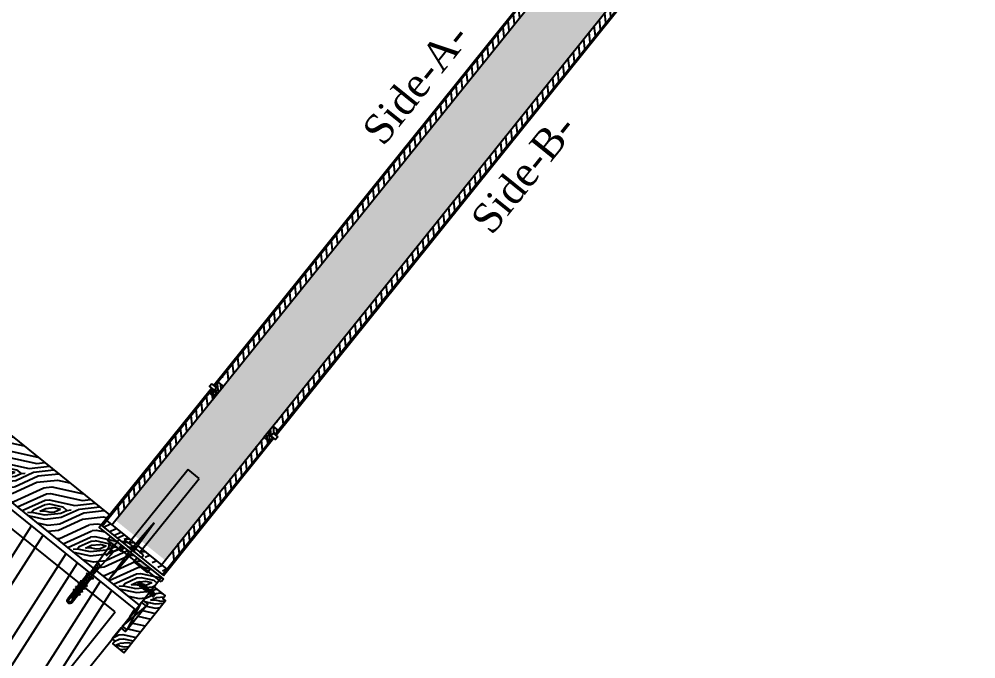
# Model space of a CAD drawing. Extents: x 83 to 143.2, y -2.6 to 70.8.
# Drawn here: x 117.706 to 118.522, y 41.874 to 42.418 of the extents above; entities that cross this region are included whole.
import ezdxf

# ---------------------------------------------------------------- set-up
doc = ezdxf.new("R2010")
doc.units = 0
doc.header["$MEASUREMENT"] = 0
doc.header["$PDMODE"] = 3
doc.header["$PDSIZE"] = 0.3
doc.linetypes.add('HIDDEN', pattern=[0.375, 0.25, -0.125])
doc.layers.get('0').update_dxf_attribs({"linetype": 'CONTINUOUS'})
doc.layers.get('DEFPOINTS').update_dxf_attribs({"linetype": 'CONTINUOUS'})
for name, color, linetype in [('00CONDAS-HARDWARE', 4, 'CONTINUOUS'), ('00CONDAS-SERRUR', 3, 'CONTINUOUS'), ('00CONDAS-WOOD', 2, 'CONTINUOUS'), ('a-dim', 3, 'CONTINUOUS'), ('A-HATCH-CONC', 8, 'CONTINUOUS'), ('A-HATCH-WALL', 8, 'CONTINUOUS'), ('A-PLASTER', 8, 'CONTINUOUS'), ('A-WALL', 4, 'CONTINUOUS'), ('HA', 8, 'CONTINUOUS'), ('SERRUR', 3, 'CONTINUOUS'), ('SHADE30', 30, 'CONTINUOUS'), ('Stainless Steel', 251, 'CONTINUOUS'), ('WOOD', 2, 'CONTINUOUS')]:
    doc.layers.add(name, color=color, linetype=linetype)
doc.styles.add('A100-STEXT', font='ARIAL.TTF', dxfattribs={"height": 0.25})
doc.styles.add('style10', font='TIMES.TTF', dxfattribs={"height": 24})
doc.dimstyles.new('A100-DIM', dxfattribs={"dimtxt": 0.25, "dimasz": 0.2, "dimexe": 0.1, "dimexo": 0.3, "dimgap": 0.1, "dimtad": 1, "dimlfac": 100, "dimrnd": 0.5, "dimdsep": 46, "dimtxsty": 'A100-STEXT', "dimblk1": 'OBLIQUE', "dimblk2": 'OBLIQUE', "dimsah": 1, "dimcen": -0.05, "dimdle": 0.1, "dimclrd": 15, "dimclre": 15, "dimclrt": 256, "dimadec": 0, "dimazin": 0, "dimtfac": 0.28, "dimtix": 1, "dimtmove": 2, "dimatfit": 3, "dimldrblk": 'OBLIQUE', "dimfxl": 0, "dimtolj": 1, "dimarcsym": 0})

# ---------------------------------------------------------------- blocks, each defined once
blk = doc.blocks.new('_OBLIQUE')
at = {"color": 0, "linetype": 'ByBlock'}
blk.add_line((-0.5, -0.5), (0.5, 0.5), dxfattribs=at)
blk = doc.blocks.new('*D48')
at = {"layer": 'a-dim', "color": 15, "lineweight": -2}
for p, q in [((114.70105, 42.21794), (117.58383, 45.80257)), ((117.56894, 45.68622), (117.44323, 45.78732)), ((114.81151, 42.25743), (114.6858, 42.35853))]:
    blk.add_line(p, q, dxfattribs=at)
at = {"layer": 'DEFPOINTS', "color": 0}
for p in [(117.52116, 45.72465), (117.80272, 45.49821), (115.04529, 42.06943)]:
    blk.add_point(p, dxfattribs=at)
at = {"layer": 'a-dim', "color": 15, "lineweight": -2, "xscale": 0.2, "yscale": 0.2, "zscale": 0.2}
for p, rotation in [((117.52116, 45.72465), 51.19370936958021), ((114.76372, 42.29586), 231.1937093695802)]:
    blk.add_blockref('_OBLIQUE', p, dxfattribs=dict(at, rotation=rotation))
at = {"layer": 'a-dim', "insert": (115.96505, 44.15292), "char_height": 0.25, "attachment_point": 5, "rotation": 51.19371, "style": 'A100-STEXT'}
blk.add_mtext('\\A1;440', dxfattribs=at)
blk = doc.blocks.new('VICE')
at = {"layer": '00CONDAS-SERRUR'}
for p, q in [((-0.0582, 0.0033), (-0.0937, 0.0033)), ((-0.0582, 0.0033), (-0.0937, 0.0033)), ((-0.0582, 0.0018), (-0.0937, 0.0018)), ((-0.0582, 0.0018), (-0.0937, 0.0018)), ((-0.0903, 0), (-0.0164, 0.0039)), ((-0.0903, 0), (-0.0164, 0.0039)), ((-0.0903, 0), (-0.0164, -0.0039)), ((-0.0855, 0.0004), (-0.0851, -0.0005)), ((-0.0826, 0.0006), (-0.0822, -0.0006)), ((-0.0814, 0.005), (-0.0817, 0.0048)), ((-0.0814, 0.005), (-0.0817, 0.0048)), ((-0.0817, 0.0048), (-0.0812, 0.0033)), ((-0.0817, 0.0048), (-0.0812, 0.0033)), ((-0.0814, 0.005), (-0.0814, 0.005)), ((-0.0799, 0.0033), (-0.0814, 0.005)), ((-0.0799, 0.0033), (-0.0814, 0.005)), ((-0.0814, 0.005), (-0.0814, 0.005)), ((-0.0798, 0.0008), (-0.0792, -0.0008)), ((-0.0769, 0.005), (-0.0772, 0.0048)), ((-0.0769, 0.005), (-0.0772, 0.0048)), ((-0.0772, 0.0048), (-0.0768, 0.0033)), ((-0.0772, 0.0048), (-0.0768, 0.0033)), ((-0.077, 0.0009), (-0.0763, -0.001)), ((-0.0755, 0.0033), (-0.0769, 0.005)), ((-0.0769, 0.005), (-0.0769, 0.005)), ((-0.0769, 0.005), (-0.0769, 0.005)), ((-0.0755, 0.0033), (-0.0769, 0.005)), ((-0.0742, 0.0011), (-0.0733, -0.0012)), ((-0.0725, 0.005), (-0.0728, 0.0048)), ((-0.0725, 0.005), (-0.0728, 0.0048)), ((-0.0728, 0.0048), (-0.0724, 0.0033)), ((-0.0728, 0.0048), (-0.0724, 0.0033)), ((-0.0725, 0.005), (-0.0725, 0.005)), ((-0.0711, 0.0033), (-0.0725, 0.005)), ((-0.0711, 0.0033), (-0.0725, 0.005)), ((-0.0725, 0.005), (-0.0725, 0.005)), ((-0.0714, 0.0013), (-0.0704, -0.0013)), ((-0.0685, 0.0014), (-0.0675, -0.0015)), ((-0.0681, 0.005), (-0.0684, 0.0048)), ((-0.0681, 0.005), (-0.0684, 0.0048)), ((-0.0684, 0.0048), (-0.0679, 0.0033)), ((-0.0684, 0.0048), (-0.0679, 0.0033)), ((-0.0681, 0.005), (-0.0681, 0.005)), ((-0.0666, 0.0033), (-0.0681, 0.005)), ((-0.0681, 0.005), (-0.0681, 0.005)), ((-0.0666, 0.0033), (-0.0681, 0.005)), ((-0.0657, 0.0016), (-0.0645, -0.0017)), ((-0.0629, 0.0018), (-0.0616, -0.0019)), ((-0.0601, 0.0019), (-0.0586, -0.002)), ((-0.0573, 0.0021), (-0.0557, -0.0022)), ((-0.0567, 0.0048), (-0.0552, 0.0048)), ((-0.0567, 0.0048), (-0.0552, 0.0048)), ((-0.0543, 0.0023), (-0.0525, -0.0024)), ((-0.0513, 0.0025), (-0.0494, -0.0026)), ((-0.0485, 0.0026), (-0.0465, -0.0027)), ((-0.0457, 0.0028), (-0.0436, -0.0029)), ((-0.0429, 0.003), (-0.0406, -0.0031)), ((-0.04, 0.0031), (-0.0377, -0.0033)), ((-0.0102, 0.0074), (-0.0164, 0.0039)), ((-0.0102, 0.0074), (-0.0164, 0.0039)), ((-0.0102, 0.0074), (-0.0164, 0.0039)), ((-0.0102, 0.0074), (-0.0164, 0.0039)), ((-0.0164, 0.0039), (-0.0164, -0.0039)), ((-0.0164, -0.0039), (-0.0164, 0.0039)), ((-0.0164, 0.0039), (-0.0164, -0.0039)), ((-0.0164, -0.0039), (-0.0164, 0.0039)), ((-0.0102, 0.0012), (-0.0127, 0.0012)), ((-0.0127, 0.0012), (-0.0127, -0.0012)), ((-0.0102, 0.0012), (-0.0127, 0.0012)), ((-0.0127, -0.0012), (-0.0127, 0.0012)), ((-0.0102, 0.0012), (-0.0127, 0.0012)), ((-0.0127, 0.0012), (-0.0127, -0.0012)), ((-0.0102, 0.0012), (-0.0127, 0.0012)), ((-0.0127, -0.0012), (-0.0127, 0.0012)), ((-0.0102, 0.0074), (-0.0102, 0.0012)), ((-0.0102, 0.0012), (-0.0102, 0.0074)), ((-0.0102, 0.0074), (-0.0102, 0.0012)), ((-0.0102, 0.0012), (-0.0102, 0.0074)), ((-0.0582, -0.0018), (-0.0937, -0.0018)), ((-0.0582, -0.0018), (-0.0937, -0.0018)), ((-0.0582, -0.0033), (-0.0937, -0.0033)), ((-0.0582, -0.0033), (-0.0937, -0.0033)), ((-0.0817, -0.0048), (-0.0812, -0.0033)), ((-0.0817, -0.0048), (-0.0812, -0.0033)), ((-0.0814, -0.005), (-0.0817, -0.0048)), ((-0.0814, -0.005), (-0.0817, -0.0048)), ((-0.0799, -0.0033), (-0.0814, -0.005)), ((-0.0799, -0.0033), (-0.0814, -0.005)), ((-0.0814, -0.005), (-0.0814, -0.005)), ((-0.0814, -0.005), (-0.0814, -0.005)), ((-0.0772, -0.0048), (-0.0768, -0.0033)), ((-0.0772, -0.0048), (-0.0768, -0.0033)), ((-0.0769, -0.005), (-0.0772, -0.0048)), ((-0.0769, -0.005), (-0.0772, -0.0048)), ((-0.0755, -0.0033), (-0.0769, -0.005)), ((-0.0755, -0.0033), (-0.0769, -0.005)), ((-0.0769, -0.005), (-0.0769, -0.005)), ((-0.0769, -0.005), (-0.0769, -0.005)), ((-0.0728, -0.0048), (-0.0724, -0.0033)), ((-0.0728, -0.0048), (-0.0724, -0.0033)), ((-0.0725, -0.005), (-0.0728, -0.0048)), ((-0.0725, -0.005), (-0.0728, -0.0048)), ((-0.0711, -0.0033), (-0.0725, -0.005)), ((-0.0711, -0.0033), (-0.0725, -0.005)), ((-0.0725, -0.005), (-0.0725, -0.005)), ((-0.0725, -0.005), (-0.0725, -0.005)), ((-0.0684, -0.0048), (-0.0679, -0.0033)), ((-0.0684, -0.0048), (-0.0679, -0.0033)), ((-0.0681, -0.005), (-0.0684, -0.0048)), ((-0.0681, -0.005), (-0.0684, -0.0048)), ((-0.0666, -0.0033), (-0.0681, -0.005)), ((-0.0666, -0.0033), (-0.0681, -0.005)), ((-0.0681, -0.005), (-0.0681, -0.005)), ((-0.0681, -0.005), (-0.0681, -0.005)), ((-0.0567, -0.0048), (-0.0552, -0.0048)), ((-0.0567, -0.0048), (-0.0552, -0.0048)), ((-0.0102, -0.0074), (-0.0164, -0.0039)), ((-0.0102, -0.0074), (-0.0164, -0.0039)), ((-0.0102, -0.0074), (-0.0164, -0.0039)), ((-0.0102, -0.0074), (-0.0164, -0.0039)), ((-0.0102, -0.0012), (-0.0127, -0.0012)), ((-0.0102, -0.0012), (-0.0127, -0.0012)), ((-0.0102, -0.0012), (-0.0127, -0.0012)), ((-0.0102, -0.0012), (-0.0127, -0.0012)), ((-0.0102, -0.0012), (-0.0102, -0.0074)), ((-0.0102, -0.0074), (-0.0102, -0.0012)), ((-0.0102, -0.0012), (-0.0102, -0.0074)), ((-0.0102, -0.0074), (-0.0102, -0.0012))]:
    blk.add_line(p, q, dxfattribs=at)
for centre, radius, start, end in [((-0.0937, 0), 0.00335, 90, 270), ((-0.0937, 0), 0.00335, 90, 270), ((-0.0937, 0), 0.00185, 90, 270), ((-0.0937, 0), 0.00185, 90, 270), ((-0.0582, 0.0048), 0.0015, 270, 0), ((-0.0582, 0.0048), 0.003, 270, 0), ((-0.0582, 0.0048), 0.0015, 270, 0), ((-0.0582, 0.0048), 0.003, 270, 0), ((-0.0582, -0.0048), 0.003, 0, 90), ((-0.0582, -0.0048), 0.003, 0, 90), ((-0.0582, -0.0048), 0.0015, 0, 90), ((-0.0582, -0.0048), 0.0015, 0, 90)]:
    blk.add_arc(centre, radius, start, end, dxfattribs=at)
at = {"layer": 'HA'}
blk.add_line((-0.0255, 0), (0, 0), dxfattribs=at)
blk = doc.blocks.new('VICE-40')
at = {"layer": 'HA'}
for p, q in [((-0.003, 0), (-0.0005, 0)), ((-0.003, 0), (-0.0016, -0.0025)), ((-0.0005, 0), (-0.0005, -0.001)), ((0, 0.0028), (0, 0)), ((0.0005, 0), (0.003, 0)), ((0.003, 0), (0.0016, -0.0025)), ((-0.0016, -0.0025), (0, -0.04)), ((-0.0016, -0.0025), (0.0016, -0.0025)), ((-0.0013, -0.0106), (0.0013, -0.0097)), ((-0.0005, -0.001), (0.0005, -0.001)), ((0, -0.04), (0.0016, -0.0025)), ((0.0005, 0), (0.0005, -0.001)), ((-0.0012, -0.0122), (0.0012, -0.0113)), ((-0.0011, -0.0138), (0.0012, -0.0129)), ((-0.0011, -0.0154), (0.0011, -0.0146)), ((-0.001, -0.0169), (0.001, -0.0162)), ((-0.0009, -0.0185), (0.0009, -0.0178)), ((-0.0009, -0.0201), (0.0009, -0.0194)), ((-0.0008, -0.0217), (0.0008, -0.0211)), ((-0.0007, -0.0232), (0.0007, -0.0227)), ((-0.0006, -0.0248), (0.0007, -0.0243)), ((-0.0006, -0.0264), (0.0006, -0.0259)), ((-0.0005, -0.028), (0.0005, -0.0276)), ((-0.0004, -0.0295), (0.0005, -0.0292)), ((-0.0004, -0.0311), (0.0004, -0.0308)), ((-0.0003, -0.0327), (0.0003, -0.0325)), ((-0.0002, -0.0343), (0.0003, -0.0341)), ((-0.0002, -0.0358), (0.0002, -0.0357)), ((-0.0001, -0.0374), (0.0001, -0.0373)), ((0, -0.039), (0, -0.039))]:
    blk.add_line(p, q, dxfattribs=at)

msp = doc.modelspace()

# ---------------------------------------------------------------- hatches: boundary and pattern name
at = {"layer": 'A-HATCH-WALL'}
h = msp.add_hatch(dxfattribs=at)
h.set_pattern_fill('ANSI32', color=256, scale=0.1, angle=51.19371, style=0)
h.set_pattern_definition([(57.3874, (111.50891, 37.085542), (-0.03158753, 0.02021084), []), (57.3874, (111.526175, 37.089334), (-0.03158753, 0.02021084), [])])
edge = h.paths.add_edge_path()
edge.add_line((117.80571, 41.91553), (117.77063, 41.94374))
edge.add_line((117.77063, 41.94374), (117.76908, 41.94181))
edge.add_ellipse((117.7684, 41.94096), major_axis=(0.000764, 0.000764), ratio=1, start_angle=6.19371, end_angle=96.19371)
edge.add_ellipse((117.7684, 41.94097), major_axis=(0.00153, 0.00153), ratio=1, start_angle=6.19371, end_angle=96.19371)
edge.add_line((117.76672, 41.94232), (117.7635, 41.93831))
edge.add_line((117.7635, 41.93831), (117.76419, 41.93467))
edge.add_line((117.76419, 41.93467), (117.76255, 41.93713))
edge.add_line((117.76255, 41.93713), (117.7615, 41.93583))
edge.add_line((117.7615, 41.93583), (117.76219, 41.93219))
edge.add_line((117.76219, 41.93219), (117.76055, 41.93465))
edge.add_line((117.76055, 41.93465), (117.7595, 41.93334))
edge.add_line((117.7595, 41.93334), (117.75959, 41.93285))
edge.add_line((117.75959, 41.93285), (117.75939, 41.9332))
edge.add_line((117.75939, 41.9332), (117.7575, 41.93086))
edge.add_line((117.7575, 41.93086), (117.75819, 41.92722))
edge.add_line((117.75819, 41.92722), (117.75655, 41.92968))
edge.add_line((117.75655, 41.92968), (117.75004, 41.92158))
edge.add_ellipse((117.74968, 41.92326), major_axis=(0.0017, 0.0017), ratio=1, start_angle=96.19371, end_angle=276.19371)
edge.add_line((117.75004, 41.92158), (117.75419, 41.92674))
edge.add_line((117.75419, 41.92674), (117.75356, 41.92778))
edge.add_line((117.75356, 41.92778), (117.75628, 41.93082))
edge.add_line((117.75628, 41.93082), (117.75526, 41.93252))
edge.add_line((117.75526, 41.93252), (117.75241, 41.93244))
edge.add_line((117.75241, 41.93244), (117.75242, 41.93215))
edge.add_line((117.75242, 41.93215), (117.75173, 41.93242))
edge.add_line((117.75173, 41.93242), (117.75526, 41.93252))
edge.add_line((117.75526, 41.93252), (117.75628, 41.93082))
edge.add_line((117.75628, 41.93082), (117.759, 41.93385))
edge.add_line((117.759, 41.93385), (117.75724, 41.9368))
edge.add_line((117.75724, 41.9368), (117.75572, 41.93739))
edge.add_line((117.75572, 41.93739), (117.75909, 41.93748))
edge.add_line((117.75909, 41.93748), (117.76036, 41.93537))
edge.add_line((117.76036, 41.93537), (117.76172, 41.93688))
edge.add_line((117.76172, 41.93688), (117.7606, 41.93875))
edge.add_line((117.7606, 41.93875), (117.75772, 41.93987))
edge.add_line((117.75772, 41.93987), (117.7599, 41.93993))
edge.add_line((117.7599, 41.93993), (117.76172, 41.93688))
edge.add_line((117.76172, 41.93688), (117.7686, 41.94457))
edge.add_line((117.7686, 41.94457), (117.76768, 41.94612))
edge.add_line((117.76768, 41.94612), (117.67518, 42.0205))
edge.add_line((117.67518, 42.0205), (117.14421, 41.36026))
edge.add_line((117.14421, 41.36026), (116.72888, 40.84381))
edge.add_line((116.72888, 40.84381), (116.85941, 40.73884))
edge.add_line((116.85941, 40.73884), (117.80571, 41.91553))
edge = h.paths.add_edge_path(flags=17)
edge.add_ellipse((117.74968, 41.92326), major_axis=(0.0017, 0.0017), ratio=1, start_angle=186.2075, end_angle=276.19371)
edge.add_ellipse((117.74968, 41.92326), major_axis=(0.0017, 0.0017), ratio=1, start_angle=186.19159, end_angle=276.19371)
edge.add_ellipse((117.74968, 41.92326), major_axis=(0.0017, 0.0017), ratio=1, start_angle=96.19371, end_angle=186.19159)
edge.add_line((117.74729, 41.923), (117.74729, 41.923))
edge.add_ellipse((117.74968, 41.92326), major_axis=(0.0017, 0.0017), ratio=1, start_angle=96.19371, end_angle=186.19159)
h.paths.add_polyline_path([(117.75441, 41.93492), (117.75442, 41.93463), (117.75372, 41.9349)], flags=16)
h.paths.add_polyline_path([(117.76019, 41.9297), (117.75978, 41.93032), (117.76006, 41.93038)], flags=16)
edge = h.paths.add_edge_path(flags=16)
edge.add_ellipse((117.76296, 41.94534), major_axis=(0.000764, 0.000764), ratio=1, start_angle=276.19371, end_angle=366.19371)
edge.add_ellipse((117.76296, 41.94534), major_axis=(0.00153, 0.00153), ratio=1, start_angle=276.19371, end_angle=366.19371)
edge = h.paths.add_edge_path(flags=16)
edge.add_ellipse((117.76296, 41.94534), major_axis=(0.000764, 0.000764), ratio=1, start_angle=276.19371, end_angle=366.19371)
edge.add_line((117.76364, 41.94618), (117.76364, 41.94618))
edge.add_ellipse((117.76296, 41.94534), major_axis=(0.000764, 0.000764), ratio=1, start_angle=276.19371, end_angle=366.19371, ccw=False)
edge.add_ellipse((117.76296, 41.94534), major_axis=(0.00153, 0.00153), ratio=1, start_angle=276.19371, end_angle=366.19371)
at = {"layer": 'HA'}
h = msp.add_hatch(dxfattribs=at)
h.set_pattern_fill('ANSI31', color=256, scale=0.04, angle=51.19371, style=0)
h.set_pattern_definition([(276.1937094, (79.037395, 427.2767646), (0.00497081408, 0.000539451025), [])])
h.paths.add_polyline_path([(117.7864, 41.99843), (117.79107, 41.99467), (117.87599, 42.10026), (117.87132, 42.10402)])
h.paths.add_polyline_path([(118.4679, 42.83628), (118.46322, 42.84004), (117.87884, 42.11337), (117.88351, 42.10961)])
h.paths.add_polyline_path([(118.36532, 42.75231), (118.4207, 42.70778), (118.39783, 42.67935), (118.34246, 42.72388)], flags=9)
h = msp.add_hatch(dxfattribs=at)
h.set_pattern_fill('ANSI36', color=256, scale=0.06, angle=51.19371, style=0)
h.set_pattern_definition([(276.1937094, (79.084151, 427.239163), (0.00887228006, -0.01223921042), [0.01875, -0.00375, 0, -0.00375])])
h.paths.add_polyline_path([(117.88351, 42.10961), (117.88351, 42.10961), (117.87599, 42.10026), (117.87599, 42.10026), (117.78857, 41.99155), (117.83065, 41.95771), (118.51249, 42.80556), (118.47041, 42.8394)])
h = msp.add_hatch(dxfattribs=at)
h.set_pattern_fill('ANSI31', color=256, scale=0.04, angle=51.19371, style=0)
h.set_pattern_definition([(276.1937094, (79.084151, 427.2391633), (0.00497081408, 0.000539451025), [])])
h.paths.add_polyline_path([(117.83316, 41.96083), (117.83783, 41.95707), (117.92275, 42.06266), (117.91807, 42.06642)])
h.paths.add_polyline_path([(118.51466, 42.79868), (118.50998, 42.80244), (117.92559, 42.07577), (117.93027, 42.07201)])
h.paths.add_polyline_path([(118.41208, 42.71471), (118.46745, 42.67018), (118.44459, 42.64174), (118.38922, 42.68628)], flags=9)
h = msp.add_hatch(dxfattribs=at)
h.set_pattern_fill('WOODFACE', color=256, scale=0.025, angle=411.19371, style=0)
h.set_pattern_definition([(231.193709, (-4.506572, 323.328158), (0.0038144948, -0.0351489634), [0.00125, -0.02375]), (321.193709, (-4.50602, 323.314881), (0.0351489634, 0.0038144948), [0.0025, -0.0225]), (276.1937094, (-4.504835, 323.320345), (0.0194817291, -0.0156672343), [0.0017675, -0.0053025, 0.0017675, -0.003535, 0.012375, -0.01060783906]), (276.1937094, (-4.506763, 323.329915), (0.0194817291, -0.0156672343), [0.00176775, -0.0035355, 0.00176775, -0.028284339]), (276.1937094, (-4.510298, 323.32153), (0.0194817291, -0.0156672343), [0.00176775, -0.033587589]), (276.1937094, (-4.512839, 323.320365), (0.0194817291, -0.0156672343), [0.00176775, -0.033587589]), (276.1937094, (-4.50854, 323.32172), (0.0194817291, -0.0156672343), [0.00176775, -0.033587589]), (276.1937094, (-4.506783, 323.321911), (0.0194817291, -0.0156672343), [0.0035355, -0.031819839]), (276.1937094, (-4.496089, 323.30529), (0.0194817291, -0.0156672343), [0.0035355, -0.031819839]), (276.1937094, (-4.504243, 323.323076), (0.0194817291, -0.0156672343), [0.007071, -0.028284339]), (276.1937094, (-4.502485, 323.323267), (0.0194817291, -0.0156672343), [0.007071, -0.028284339]), (276.1937094, (-4.506824, 323.305903), (0.0194817291, -0.0156672343), [0.007071, -0.028284339]), (276.1937094, (-4.499754, 323.322674), (0.0194817291, -0.0156672343), [0.0053033, -0.030052039]), (276.1937094, (-4.493698, 323.32422), (0.0194817291, -0.0156672343), [0.0053033, -0.030052039]), (276.1937094, (-4.497213, 323.323839), (0.0194817291, -0.0156672343), [0.0053033, -0.030052039]), (276.1937094, (-4.501552, 323.306476), (0.0194817291, -0.0156672343), [0.008838835, -0.026516504]), (276.1937094, (-4.499011, 323.30764), (0.0194817291, -0.0156672343), [0.008838835, -0.026516504]), (276.1937094, (-4.505448, 323.309609), (0.0194817291, -0.0156672343), [0.0123743687, -0.0229809704]), (257.7587606, (-4.506191, 323.324643), (-0.0156672343, -0.0194817291), [0.0027950847, -0.0531066145]), (257.7587606, (-4.50348, 323.316046), (-0.0156672343, -0.0194817291), [0.0027950847, -0.0531066145]), (257.7587606, (-4.504644, 323.318587), (-0.0156672343, -0.0194817291), [0.0027950847, -0.0531066145]), (257.7587606, (-4.507355, 323.327184), (-0.0156672343, -0.0194817291), [0.00559017, -0.0503115294]), (257.7587606, (-4.501722, 323.316237), (-0.0156672343, -0.0194817291), [0.008385255, -0.0475164445]), (257.7587606, (-4.499181, 323.317402), (-0.0156672343, -0.0194817291), [0.0111803399, -0.0447213595]), (257.7587606, (-4.49664, 323.318567), (-0.0156672343, -0.0194817291), [0.0111803399, -0.0447213595]), (257.7587606, (-4.488446, 323.316789), (-0.0156672343, -0.0194817291), [0.0111803399, -0.0447213595]), (257.7587606, (-4.490394, 323.318355), (-0.0156672343, -0.0194817291), [0.013975425, -0.0419262744]), (257.7587606, (-4.493126, 323.318948), (-0.0156672343, -0.0194817291), [0.013975425, -0.0419262744]), (294.628658, (-4.506402, 323.318396), (0.0194817291, -0.01566723432), [0.0027950847, -0.0531066145]), (294.628658, (-4.506, 323.322885), (0.0194817291, -0.01566723432), [0.0027950847, -0.0531066145]), (294.628658, (-4.506572, 323.328158), (0.0194817291, -0.01566723432), [0.00559017, -0.0503115294]), (294.628658, (-4.50835, 323.319963), (0.0194817291, -0.01566723432), [0.00559017, -0.0503115294]), (294.628658, (-4.50598, 323.330889), (0.0194817291, -0.01566723432), [0.008385255, -0.0475164445]), (294.628658, (-4.504413, 323.332837), (0.0194817291, -0.01566723432), [0.0111803399, -0.0447213595]), (294.628658, (-4.517539, 323.31452), (0.0194817291, -0.01566723432), [0.0111803399, -0.0447213595]), (294.628658, (-4.510107, 323.319772), (0.0194817291, -0.01566723432), [0.0111803399, -0.0447213595]), (294.628658, (-4.515189, 323.317443), (0.0194817291, -0.01566723432), [0.013975425, -0.0419262744]), (294.628658, (-4.512648, 323.318608), (0.0194817291, -0.01566723432), [0.013975425, -0.0419262744])])
h.paths.add_polyline_path([(117.87256, 42.10238), (117.871, 42.10363), (117.86818, 42.10013), (117.87286, 42.09637), (117.88038, 42.10572), (117.8757, 42.10948), (117.87288, 42.10597), (117.87444, 42.10472)])
h = msp.add_hatch(dxfattribs=at)
h.set_pattern_fill('WOODFACE', color=256, scale=0.05, angle=51.19371, style=0)
h.set_pattern_definition([(51.19371, (-182.789503, 101.636763), (0.070297927, 0.0076289896), [0.0025, -0.0475]), (321.19371, (-182.76333, 101.64138), (0.0076289896, -0.070297927), [0.005, -0.045]), (6.19371, (-182.773496, 101.636722), (0.038963458, -0.0313344686), [0.003535, -0.010605, 0.003535, -0.00707, 0.02475, -0.021215678]), (6.19371, (-182.79302, 101.636382), (0.038963458, -0.0313344686), [0.0035355, -0.007071, 0.0035355, -0.056568678]), (6.19371, (-182.778155, 101.646886), (0.038963458, -0.0313344686), [0.0035355, -0.067175178]), (6.19371, (-182.77697, 101.65235), (0.038963458, -0.0313344686), [0.0035355, -0.067175178]), (6.19371, (-182.777774, 101.64337), (0.038963458, -0.0313344686), [0.0035355, -0.067175178]), (6.19371, (-182.777392, 101.639856), (0.038963458, -0.0313344686), [0.007071, -0.063639678]), (6.19371, (-182.740336, 101.626096), (0.038963458, -0.0313344686), [0.007071, -0.063639678]), (6.19371, (-182.778577, 101.634393), (0.038963458, -0.0313344686), [0.014142, -0.056568678]), (6.19371, (-182.778196, 101.630878), (0.038963458, -0.0313344686), [0.014142, -0.056568678]), (6.19371, (-182.74614, 101.646804), (0.038963458, -0.0313344686), [0.014142, -0.056568678]), (6.19371, (-182.775866, 101.625796), (0.038963458, -0.0313344686), [0.0106066, -0.060104078]), (6.19371, (-182.77629, 101.613303), (0.038963458, -0.0313344686), [0.0106066, -0.060104078]), (6.19371, (-182.77705, 101.620333), (0.038963458, -0.0313344686), [0.0106066, -0.060104078]), (6.19371, (-182.744995, 101.63626), (0.038963458, -0.0313344686), [0.01767767, -0.053033008]), (6.19371, (-182.74618, 101.630796), (0.038963458, -0.0313344686), [0.01767767, -0.053033008]), (6.19371, (-182.752788, 101.642526), (0.038963458, -0.0313344686), [0.024748737, -0.045961941]), (24.628658, (-182.782474, 101.637526), (0.0313344687, 0.0389634582), [0.0055901695, -0.106213229]), (24.628658, (-182.764518, 101.635919), (0.0313344687, 0.0389634582), [0.0055901695, -0.106213229]), (24.628658, (-182.76998, 101.637104), (0.0313344687, 0.0389634582), [0.0055901695, -0.106213229]), (24.628658, (-182.787937, 101.638711), (0.0313344687, 0.0389634582), [0.01118034, -0.100623059]), (24.628658, (-182.764136, 101.632404), (0.0313344687, 0.0389634582), [0.01677051, -0.095032889]), (24.628658, (-182.765322, 101.62694), (0.0313344687, 0.0389634582), [0.02236068, -0.089442719]), (24.628658, (-182.766507, 101.621478), (0.0313344687, 0.0389634582), [0.02236068, -0.089442719]), (24.628658, (-182.759518, 101.606233), (0.0313344687, 0.0389634582), [0.02236068, -0.089442719]), (24.628658, (-182.763414, 101.609366), (0.0313344687, 0.0389634582), [0.02795085, -0.083852549]), (24.628658, (-182.765744, 101.614448), (0.0313344687, 0.0389634582), [0.02795085, -0.083852549]), (347.7587605, (-182.770362, 101.640619), (0.0389634582, -0.0313344686), [0.0055901695, -0.106213229]), (347.7587605, (-182.778959, 101.637908), (0.0389634582, -0.0313344686), [0.0055901695, -0.106213229]), (347.7587605, (-182.789503, 101.636763), (0.0389634582, -0.0313344686), [0.01118034, -0.100623059]), (347.7587605, (-182.774259, 101.643752), (0.0389634582, -0.0313344686), [0.01118034, -0.100623059]), (347.7587605, (-182.794585, 101.634434), (0.0389634582, -0.0313344686), [0.01677051, -0.095032889]), (347.7587605, (-182.797719, 101.630537), (0.0389634582, -0.0313344686), [0.02236068, -0.089442719]), (347.7587605, (-182.76757, 101.664038), (0.0389634582, -0.0313344686), [0.02236068, -0.089442719]), (347.7587605, (-182.77464, 101.647267), (0.0389634582, -0.0313344686), [0.02236068, -0.089442719]), (347.7587605, (-182.77227, 101.658193), (0.0389634582, -0.0313344686), [0.02795085, -0.083852549]), (347.7587605, (-182.773455, 101.65273), (0.0389634582, -0.0313344686), [0.02795085, -0.083852549])])
h.paths.add_polyline_path([(117.82138, 41.93501), (117.80884, 41.91943), (117.7465, 41.96956), (117.72702, 41.98523), (117.62961, 42.06357), (117.64026, 42.07681), (117.65718, 42.09786), (117.78343, 41.99633), (117.77465, 41.98542), (117.82764, 41.94281)])
h = msp.add_hatch(dxfattribs=at)
h.set_pattern_fill('WOODFACE', color=256, scale=0.025, angle=411.19371, style=0)
h.set_pattern_definition([(231.193709, (-17.375135, 294.00953), (0.0038144948, -0.0351489634), [0.00125, -0.02375]), (321.193709, (-17.374584, 293.996254), (0.0351489634, 0.0038144948), [0.0025, -0.0225]), (276.1937094, (-17.373398, 294.001717), (0.0194817291, -0.0156672343), [0.0017675, -0.0053025, 0.0017675, -0.003535, 0.012375, -0.01060783906]), (276.1937094, (-17.375326, 294.011288), (0.0194817291, -0.0156672343), [0.00176775, -0.0035355, 0.00176775, -0.028284339]), (276.1937094, (-17.378861, 294.002903), (0.0194817291, -0.0156672343), [0.00176775, -0.033587589]), (276.1937094, (-17.381402, 294.001738), (0.0194817291, -0.0156672343), [0.00176775, -0.033587589]), (276.1937094, (-17.377104, 294.003093), (0.0194817291, -0.0156672343), [0.00176775, -0.033587589]), (276.1937094, (-17.375347, 294.003284), (0.0194817291, -0.0156672343), [0.0035355, -0.031819839]), (276.1937094, (-17.364652, 293.986663), (0.0194817291, -0.0156672343), [0.0035355, -0.031819839]), (276.1937094, (-17.372806, 294.004449), (0.0194817291, -0.0156672343), [0.007071, -0.028284339]), (276.1937094, (-17.371048, 294.00464), (0.0194817291, -0.0156672343), [0.007071, -0.028284339]), (276.1937094, (-17.375387, 293.987276), (0.0194817291, -0.0156672343), [0.007071, -0.028284339]), (276.1937094, (-17.368317, 294.004047), (0.0194817291, -0.0156672343), [0.0053033, -0.030052039]), (276.1937094, (-17.362261, 294.005593), (0.0194817291, -0.0156672343), [0.0053033, -0.030052039]), (276.1937094, (-17.365776, 294.005212), (0.0194817291, -0.0156672343), [0.0053033, -0.030052039]), (276.1937094, (-17.370115, 293.987849), (0.0194817291, -0.0156672343), [0.008838835, -0.026516504]), (276.1937094, (-17.367574, 293.989013), (0.0194817291, -0.0156672343), [0.008838835, -0.026516504]), (276.1937094, (-17.374011, 293.990982), (0.0194817291, -0.0156672343), [0.0123743687, -0.0229809704]), (257.7587606, (-17.374754, 294.006016), (-0.0156672343, -0.0194817291), [0.0027950847, -0.0531066145]), (257.7587606, (-17.372043, 293.997419), (-0.0156672343, -0.0194817291), [0.0027950847, -0.0531066145]), (257.7587606, (-17.373208, 293.99996), (-0.0156672343, -0.0194817291), [0.0027950847, -0.0531066145]), (257.7587606, (-17.375919, 294.008556), (-0.0156672343, -0.0194817291), [0.00559017, -0.0503115294]), (257.7587606, (-17.370285, 293.99761), (-0.0156672343, -0.0194817291), [0.008385255, -0.0475164445]), (257.7587606, (-17.367745, 293.998775), (-0.0156672343, -0.0194817291), [0.0111803399, -0.0447213595]), (257.7587606, (-17.365204, 293.99994), (-0.0156672343, -0.0194817291), [0.0111803399, -0.0447213595]), (257.7587606, (-17.357009, 293.998162), (-0.0156672343, -0.0194817291), [0.0111803399, -0.0447213595]), (257.7587606, (-17.358957, 293.999728), (-0.0156672343, -0.0194817291), [0.013975425, -0.0419262744]), (257.7587606, (-17.361689, 294.000321), (-0.0156672343, -0.0194817291), [0.013975425, -0.0419262744]), (294.628658, (-17.374965, 293.999769), (0.0194817291, -0.0156672343), [0.0027950847, -0.0531066145]), (294.628658, (-17.374563, 294.004258), (0.0194817291, -0.0156672343), [0.0027950847, -0.0531066145]), (294.628658, (-17.375135, 294.00953), (0.0194817291, -0.0156672343), [0.00559017, -0.0503115294]), (294.628658, (-17.376913, 294.001336), (0.0194817291, -0.0156672343), [0.00559017, -0.0503115294]), (294.628658, (-17.374543, 294.012262), (0.0194817291, -0.0156672343), [0.008385255, -0.0475164445]), (294.628658, (-17.372976, 294.01421), (0.0194817291, -0.0156672343), [0.0111803399, -0.0447213595]), (294.628658, (-17.386102, 293.995893), (0.0194817291, -0.0156672343), [0.0111803399, -0.0447213595]), (294.628658, (-17.378671, 294.001145), (0.0194817291, -0.0156672343), [0.0111803399, -0.0447213595]), (294.628658, (-17.383752, 293.998816), (0.0194817291, -0.0156672343), [0.013975425, -0.0419262744]), (294.628658, (-17.381212, 293.99998), (0.0194817291, -0.0156672343), [0.013975425, -0.0419262744])])
h.paths.add_polyline_path([(117.91966, 42.05873), (117.92248, 42.06223), (117.92092, 42.06349), (117.9228, 42.06582), (117.92436, 42.06457), (117.92718, 42.06808), (117.92251, 42.07184), (117.91499, 42.06249)])
h = msp.add_hatch(dxfattribs=at)
h.set_pattern_fill('WOODFACE', color=256, scale=0.05, angle=51.19371, style=0)
h.set_pattern_definition([(51.19371, (-266.106233, -1.998563), (0.070297927, 0.0076289896), [0.0025, -0.0475]), (321.19371, (-266.08006, -1.993945), (0.0076289896, -0.070297927), [0.005, -0.045]), (6.193709, (-266.090225, -1.998604), (0.0389634582, -0.0313344686), [0.003535, -0.010605, 0.003535, -0.00707, 0.02475, -0.0212156781]), (6.193709, (-266.109747, -1.998945), (0.0389634582, -0.0313344686), [0.0035355, -0.007071, 0.0035355, -0.056568678]), (6.193709, (-266.094884, -1.98844), (0.0389634582, -0.0313344686), [0.0035355, -0.067175178]), (6.193709, (-266.0937, -1.982978), (0.0389634582, -0.0313344686), [0.0035355, -0.067175178]), (6.193709, (-266.094503, -1.991956), (0.0389634582, -0.0313344686), [0.0035355, -0.067175178]), (6.193709, (-266.09412, -1.99547), (0.0389634582, -0.0313344686), [0.007071, -0.063639678]), (6.193709, (-266.057065, -2.00923), (0.0389634582, -0.0313344686), [0.007071, -0.063639678]), (6.193709, (-266.095306, -2.000934), (0.0389634582, -0.0313344686), [0.014142, -0.056568678]), (6.193709, (-266.094925, -2.00445), (0.0389634582, -0.0313344686), [0.014142, -0.056568678]), (6.193709, (-266.06287, -1.988523), (0.0389634582, -0.0313344686), [0.014142, -0.056568678]), (6.193709, (-266.092595, -2.00953), (0.0389634582, -0.0313344686), [0.0106066, -0.060104078]), (6.193709, (-266.093018, -2.022023), (0.0389634582, -0.0313344686), [0.0106066, -0.060104078]), (6.193709, (-266.09378, -2.014993), (0.0389634582, -0.0313344686), [0.0106066, -0.060104078]), (6.193709, (-266.061724, -1.999067), (0.0389634582, -0.0313344686), [0.01767767, -0.053033008]), (6.193709, (-266.06291, -2.00453), (0.0389634582, -0.0313344686), [0.01767767, -0.053033008]), (6.193709, (-266.069517, -1.9928), (0.0389634582, -0.0313344686), [0.024748737, -0.045961941]), (24.628658, (-266.099203, -1.9978), (0.0313344687, 0.0389634582), [0.0055901695, -0.106213229]), (24.628658, (-266.081247, -1.999408), (0.0313344687, 0.0389634582), [0.0055901695, -0.106213229]), (24.628658, (-266.08671, -1.998223), (0.0313344687, 0.0389634582), [0.0055901695, -0.106213229]), (24.628658, (-266.104666, -1.996615), (0.0313344687, 0.0389634582), [0.01118034, -0.100623059]), (24.628658, (-266.080865, -2.002923), (0.0313344687, 0.0389634582), [0.01677051, -0.095032889]), (24.628658, (-266.08205, -2.008386), (0.0313344687, 0.0389634582), [0.02236068, -0.089442719]), (24.628658, (-266.083236, -2.01385), (0.0313344687, 0.0389634582), [0.02236068, -0.089442719]), (24.628658, (-266.076247, -2.029094), (0.0313344687, 0.0389634582), [0.02236068, -0.089442719]), (24.628658, (-266.080143, -2.02596), (0.0313344687, 0.0389634582), [0.02795085, -0.083852549]), (24.628658, (-266.082473, -2.020879), (0.0313344687, 0.0389634582), [0.02795085, -0.083852549]), (347.7587605, (-266.087091, -1.994708), (0.0389634582, -0.0313344686), [0.0055901695, -0.106213229]), (347.7587605, (-266.095688, -1.997419), (0.0389634582, -0.0313344686), [0.0055901695, -0.106213229]), (347.7587605, (-266.106233, -1.998563), (0.0389634582, -0.0313344686), [0.01118034, -0.100623059]), (347.7587605, (-266.090988, -1.991574), (0.0389634582, -0.0313344686), [0.01118034, -0.100623059]), (347.7587605, (-266.111314, -2.000893), (0.0389634582, -0.0313344686), [0.01677051, -0.095032889]), (347.7587605, (-266.114448, -2.00479), (0.0389634582, -0.0313344686), [0.02236068, -0.089442719]), (347.7587605, (-266.084298, -1.971289), (0.0389634582, -0.0313344686), [0.02236068, -0.089442719]), (347.7587605, (-266.09137, -1.98806), (0.0389634582, -0.0313344686), [0.02236068, -0.089442719]), (347.7587605, (-266.088999, -1.977133), (0.0389634582, -0.0313344686), [0.02795085, -0.083852549]), (347.7587605, (-266.090184, -1.982596), (0.0389634582, -0.0313344686), [0.02795085, -0.083852549])])
h.paths.add_polyline_path([(117.78076, 41.99142), (117.83219, 41.95006), (117.83, 41.94733), (117.80356, 41.96859), (117.80199, 41.96664), (117.777, 41.98674)])
h = msp.add_hatch(dxfattribs=at)
h.set_pattern_fill('WOODFACE', color=256, scale=0.01, angle=411.19371, style=0)
h.set_pattern_definition([(51.194, (117.810718, 41.941708), (0.0140596, 0.001526), [0.0005, -0.0095]), (321.194, (117.815953, 41.942632), (0.001526, -0.0140596), [0.001, -0.009]), (6.194, (117.81392, 41.9417), (0.0077927, -0.006267), [0.000707, -0.002121, 0.000707, -0.001414, 0.00495, -0.0042431]), (6.194, (117.8100155, 41.941632), (0.0077927, -0.006267), [0.0007071, -0.0014142, 0.0007071, -0.0113137]), (6.194, (117.812988, 41.9437325), (0.0077927, -0.006267), [0.000707, -0.013435]), (6.194, (117.813225, 41.944825), (0.0077927, -0.006267), [0.000707, -0.013435]), (6.194, (117.8130645, 41.9430295), (0.0077927, -0.006267), [0.000707, -0.013435]), (6.194, (117.813141, 41.9423265), (0.0077927, -0.006267), [0.0014142, -0.012728]), (6.194, (117.820552, 41.9395745), (0.0077927, -0.006267), [0.0014142, -0.012728]), (6.194, (117.812904, 41.941234), (0.0077927, -0.006267), [0.0028284, -0.0113137]), (6.194, (117.81298, 41.940531), (0.0077927, -0.006267), [0.0028284, -0.0113137]), (6.194, (117.819391, 41.943716), (0.0077927, -0.006267), [0.0028284, -0.0113137]), (6.194, (117.813446, 41.9395146), (0.0077927, -0.006267), [0.0021213, -0.0120208]), (6.194, (117.8133615, 41.937016), (0.0077927, -0.006267), [0.0021213, -0.0120208]), (6.194, (117.813209, 41.938422), (0.0077927, -0.006267), [0.0021213, -0.0120208]), (6.194, (117.81962, 41.941607), (0.0077927, -0.006267), [0.0035355, -0.0106066]), (6.194, (117.819383, 41.9405146), (0.0077927, -0.006267), [0.0035355, -0.0106066]), (6.194, (117.8180616, 41.9428606), (0.0077927, -0.006267), [0.0049497, -0.0091924]), (24.629, (117.8121245, 41.9418606), (0.0062669, 0.0077927), [0.001118, -0.0212426]), (24.63, (117.8157156, 41.941539), (0.0062669, 0.0077927), [0.001118, -0.0212426]), (24.63, (117.814623, 41.941776), (0.0062669, 0.0077927), [0.001118, -0.0212426]), (24.629, (117.811032, 41.9420977), (0.0062669, 0.0077927), [0.002236, -0.0201246]), (24.63, (117.815792, 41.940836), (0.0062669, 0.0077927), [0.003354, -0.0190066]), (24.63, (117.815555, 41.9397435), (0.0062669, 0.0077927), [0.0044721, -0.0178885]), (24.63, (117.815318, 41.938651), (0.0062669, 0.0077927), [0.0044721, -0.0178885]), (24.63, (117.8167156, 41.935602), (0.0062669, 0.0077927), [0.004472, -0.0178885]), (24.63, (117.8159363, 41.9362286), (0.0062669, 0.0077927), [0.0055902, -0.0167705]), (24.63, (117.8154704, 41.937245), (0.0062669, 0.0077927), [0.0055902, -0.0167705]), (347.76, (117.8145467, 41.942479), (0.0077927, -0.0062669), [0.001118, -0.0212426]), (347.76, (117.8128274, 41.941937), (0.0077927, -0.0062669), [0.001118, -0.0212426]), (347.76, (117.8107185, 41.941708), (0.0077927, -0.0062669), [0.002236, -0.0201246]), (347.76, (117.8137675, 41.943106), (0.0077927, -0.0062669), [0.002236, -0.0201246]), (347.76, (117.809702, 41.941242), (0.0077927, -0.0062669), [0.003354, -0.0190066]), (347.76, (117.8090755, 41.940463), (0.0077927, -0.0062669), [0.0044721, -0.0178885]), (347.759, (117.8151053, 41.947163), (0.0077927, -0.0062669), [0.0044721, -0.0178885]), (347.76, (117.813691, 41.943809), (0.0077927, -0.0062669), [0.0044721, -0.0178885]), (347.759, (117.8141653, 41.945994), (0.0077927, -0.0062669), [0.0055902, -0.0167705]), (347.759, (117.8139282, 41.9449014), (0.0077927, -0.0062669), [0.0055902, -0.0167705])])
h.paths.add_polyline_path([(117.8231, 41.92918), (117.8206, 41.92607), (117.80657, 41.93735), (117.80908, 41.94046)])
h = msp.add_hatch(dxfattribs=at)
h.set_pattern_fill('WOODFACE', color=256, scale=0.05, angle=51.19371, style=0)
h.set_pattern_definition([(51.19371, (-182.77314, 101.623603), (0.070297927, 0.0076289896), [0.0025, -0.0475]), (321.19371, (-182.74697, 101.62822), (0.0076289896, -0.070297927), [0.005, -0.045]), (6.19371, (-182.75713, 101.623562), (0.038963458, -0.0313344686), [0.003535, -0.010605, 0.003535, -0.00707, 0.02475, -0.021215678]), (6.19371, (-182.776654, 101.62322), (0.038963458, -0.0313344686), [0.0035355, -0.007071, 0.0035355, -0.056568678]), (6.19371, (-182.76179, 101.633725), (0.038963458, -0.0313344686), [0.0035355, -0.067175178]), (6.19371, (-182.760605, 101.639188), (0.038963458, -0.0313344686), [0.0035355, -0.067175178]), (6.19371, (-182.76141, 101.63021), (0.038963458, -0.0313344686), [0.0035355, -0.067175178]), (6.19371, (-182.761027, 101.626695), (0.038963458, -0.0313344686), [0.007071, -0.063639678]), (6.19371, (-182.72397, 101.612935), (0.038963458, -0.0313344686), [0.007071, -0.063639678]), (6.19371, (-182.762213, 101.621232), (0.038963458, -0.0313344686), [0.014142, -0.056568678]), (6.19371, (-182.76183, 101.617717), (0.038963458, -0.0313344686), [0.014142, -0.056568678]), (6.19371, (-182.729775, 101.633643), (0.038963458, -0.0313344686), [0.014142, -0.056568678]), (6.19371, (-182.7595, 101.612636), (0.038963458, -0.0313344686), [0.0106066, -0.060104078]), (6.19371, (-182.759924, 101.600143), (0.038963458, -0.0313344686), [0.0106066, -0.060104078]), (6.19371, (-182.760687, 101.607173), (0.038963458, -0.0313344686), [0.0106066, -0.060104078]), (6.19371, (-182.72863, 101.6231), (0.038963458, -0.0313344686), [0.01767767, -0.053033008]), (6.19371, (-182.729816, 101.617636), (0.038963458, -0.0313344686), [0.01767767, -0.053033008]), (6.19371, (-182.736423, 101.629366), (0.038963458, -0.0313344686), [0.024748737, -0.045961941]), (24.628658, (-182.76611, 101.624366), (0.0313344687, 0.0389634582), [0.0055901695, -0.106213229]), (24.628658, (-182.748153, 101.622758), (0.0313344687, 0.0389634582), [0.0055901695, -0.106213229]), (24.628658, (-182.753616, 101.623943), (0.0313344687, 0.0389634582), [0.0055901695, -0.106213229]), (24.628658, (-182.771572, 101.62555), (0.0313344687, 0.0389634582), [0.01118034, -0.100623059]), (24.628658, (-182.747772, 101.619243), (0.0313344687, 0.0389634582), [0.01677051, -0.095032889]), (24.628658, (-182.748957, 101.61378), (0.0313344687, 0.0389634582), [0.02236068, -0.089442719]), (24.628658, (-182.750142, 101.608317), (0.0313344687, 0.0389634582), [0.02236068, -0.089442719]), (24.628658, (-182.743153, 101.593072), (0.0313344687, 0.0389634582), [0.02236068, -0.089442719]), (24.628658, (-182.74705, 101.596206), (0.0313344687, 0.0389634582), [0.02795085, -0.083852549]), (24.628658, (-182.74938, 101.601287), (0.0313344687, 0.0389634582), [0.02795085, -0.083852549]), (347.7587605, (-182.753998, 101.627458), (0.0389634582, -0.0313344686), [0.0055901695, -0.106213229]), (347.7587605, (-182.762594, 101.624747), (0.0389634582, -0.0313344686), [0.0055901695, -0.106213229]), (347.7587605, (-182.773139, 101.623603), (0.0389634582, -0.0313344686), [0.01118034, -0.100623059]), (347.7587605, (-182.757894, 101.630592), (0.0389634582, -0.0313344686), [0.01118034, -0.100623059]), (347.7587605, (-182.77822, 101.621273), (0.0389634582, -0.0313344686), [0.01677051, -0.095032889]), (347.7587605, (-182.781354, 101.617377), (0.0389634582, -0.0313344686), [0.02236068, -0.089442719]), (347.7587605, (-182.751205, 101.650877), (0.0389634582, -0.0313344686), [0.02236068, -0.089442719]), (347.7587605, (-182.758275, 101.634107), (0.0389634582, -0.0313344686), [0.02236068, -0.089442719]), (347.7587605, (-182.755905, 101.645033), (0.0389634582, -0.0313344686), [0.02795085, -0.083852549]), (347.7587605, (-182.75709, 101.63957), (0.0389634582, -0.0313344686), [0.02795085, -0.083852549])])
h.paths.add_polyline_path([(117.79546, 41.87886), (117.83118, 41.92328), (117.82885, 41.92516), (117.83073, 41.92749), (117.82138, 41.93501), (117.81198, 41.92333), (117.81587, 41.92019), (117.79707, 41.89681), (117.79317, 41.89995), (117.78565, 41.8906), (117.78799, 41.88872), (117.78611, 41.88638)])
at = {"layer": 'SHADE30'}
for points in [[(117.784, 41.9779), (117.79569, 41.9685), (117.79319, 41.96538), (117.7815, 41.97478)], [(117.8066, 41.95973), (117.81829, 41.95033), (117.81578, 41.94721), (117.8041, 41.95661)]]:
    msp.add_hatch(color=256, dxfattribs=at).paths.add_polyline_path(points)

# ---------------------------------------------------------------- linework, layer by layer
at = {"layer": '00CONDAS-HARDWARE', "linetype": 'HIDDEN'}
msp.add_lwpolyline([(117.81051, 41.9598), (117.81239, 41.96213), (117.7968, 41.97467), (117.79492, 41.97233), (117.81051, 41.9598), (117.81239, 41.96213), (117.80927, 41.96464), (117.85972, 42.02737), (117.85037, 42.03489), (117.79992, 41.97216)], dxfattribs=at)
msp.add_lwpolyline([(117.79147, 41.96804), (117.79336, 41.97038), (117.8292, 41.94155), (117.82732, 41.93922)], close=True, dxfattribs=at)
at = {"layer": '00CONDAS-WOOD'}
for p, q in [((117.8721, 42.1066), (118.46871, 42.84846)), ((117.87288, 42.10597), (118.46949, 42.84784)), ((117.78543, 41.98766), (118.47041, 42.8394)), ((117.82751, 41.95382), (118.51249, 42.80556)), ((117.92431, 42.06461), (118.52092, 42.80647)), ((117.92509, 42.06398), (118.5217, 42.80585)), ((117.77622, 41.98737), (117.87022, 42.10426)), ((117.777, 41.98674), (117.871, 42.10363)), ((117.82843, 41.94538), (117.92243, 42.06227)), ((117.82921, 41.94475), (117.92321, 42.06165)), ((117.77622, 41.98737), (117.82921, 41.94476)), ((117.78076, 41.99142), (117.83219, 41.95006))]:
    msp.add_line(p, q, dxfattribs=at)
for points in [[(117.86818, 42.10013), (117.87286, 42.09637), (117.88038, 42.10572), (117.8757, 42.10948)], [(117.87022, 42.10426), (117.87256, 42.10238), (117.87444, 42.10472), (117.8721, 42.1066)], [(117.91961, 42.05877), (117.91494, 42.06253), (117.92246, 42.07188), (117.92713, 42.06812)], [(117.92321, 42.06165), (117.92088, 42.06353), (117.92276, 42.06586), (117.92509, 42.06398)]]:
    msp.add_lwpolyline(points, dxfattribs=at)
for points in [[(117.82138, 41.93501), (117.82138, 41.93501), (117.80884, 41.91943), (117.80884, 41.91943), (117.80884, 41.91943), (117.7465, 41.96956), (117.7465, 41.96956), (117.72702, 41.98523), (117.72702, 41.98523), (117.62961, 42.06357), (117.62961, 42.06357), (117.62961, 42.06357), (117.64026, 42.07681), (117.64026, 42.07681), (117.65718, 42.09786), (117.78343, 41.99633), (117.77465, 41.98542), (117.82764, 41.94281)], [(117.79546, 41.87886), (117.83118, 41.92328), (117.82885, 41.92516), (117.83073, 41.92749), (117.82138, 41.93501), (117.81198, 41.92333), (117.81587, 41.92019), (117.79707, 41.89681), (117.79317, 41.89995), (117.78565, 41.8906), (117.78799, 41.88872), (117.78611, 41.88638)], [(117.81462, 41.91863), (117.79832, 41.89837), (117.79443, 41.90151), (117.81072, 41.92177)]]:
    msp.add_lwpolyline(points, close=True, dxfattribs=at)
at = {"layer": 'A-HATCH-CONC'}
for p, q in [((117.79832, 41.89837), (117.81072, 41.92177)), ((117.79443, 41.90151), (117.81462, 41.91863))]:
    msp.add_line(p, q, dxfattribs=at)
at = {"layer": 'A-PLASTER'}
for p, q in [((117.80571, 41.91553), (117.66544, 42.02834)), ((116.85941, 40.73884), (117.80571, 41.91553))]:
    msp.add_line(p, q, dxfattribs=at)
at = {"layer": 'A-WALL'}
for p, q in [((117.78813, 41.91363), (117.66735, 42.01076)), ((116.84967, 40.74667), (117.78813, 41.91363))]:
    msp.add_line(p, q, dxfattribs=at)
at = {"layer": 'HA'}
for points in [[(117.784, 41.9779), (117.79569, 41.9685), (117.79319, 41.96538), (117.7815, 41.97478)], [(117.8066, 41.95973), (117.81829, 41.95033), (117.81578, 41.94721), (117.8041, 41.95661)]]:
    msp.add_lwpolyline(points, close=True, dxfattribs=at)
at = {"layer": 'Stainless Steel'}
for points in [[(117.87054, 42.10785), (117.86866, 42.10551), (117.87256, 42.10238), (117.87444, 42.10472)], [(117.87054, 42.10785), (117.86866, 42.10551), (117.87256, 42.10238), (117.87444, 42.10472)], [(117.92665, 42.06273), (117.92477, 42.06039), (117.92088, 42.06353), (117.92276, 42.06586)], [(117.92665, 42.06273), (117.92477, 42.06039), (117.92088, 42.06353), (117.92276, 42.06586)]]:
    msp.add_lwpolyline(points, close=True, dxfattribs=at)

# ---------------------------------------------------------------- block references
at = {"layer": 'HA', "linetype": 'Continuous', "yscale": 0.7500000000000054, "zscale": 0.75}
for p, xscale, rotation in [((117.80271, 41.96606), 0.750000000000001, 141.1937093691861), ((117.80115, 41.96411), -0.750000000000001, 321.1937093691861)]:
    msp.add_blockref('VICE-40', p, dxfattribs=dict(at, xscale=xscale, rotation=rotation))
at = {"layer": 'SERRUR', "xscale": -0.7200000000011686, "yscale": 0.7199999999720622, "zscale": 0.720000000002809, "rotation": 231.1937093506576}
msp.add_blockref('VICE', (117.79195, 41.97581), dxfattribs=at)

# ---------------------------------------------------------------- texts
at = {"layer": 'WOOD', "char_height": 0.025, "width": 1.4292554, "attachment_point": 7, "rotation": 51.19371, "style": 'style10'}
for s, insert in [('Side-A- ', (118.01685, 42.30907)), ('Side-B- ', (118.10939, 42.23329))]:
    msp.add_mtext(s, dxfattribs=dict(at, insert=insert))

# ---------------------------------------------------------------- dimensions: what is measured, and where the dimension line sits
at = {"layer": 'a-dim'}
dim = msp.add_linear_dim(base=(117.52116, 45.72465), p1=(115.04529, 42.06943), p2=(117.80272, 45.49821), angle=231.19371, dimstyle='A100-DIM', dxfattribs=at)
dim.commit()
dim.dimension.update_dxf_attribs({"geometry": '*D48', "text_midpoint": (115.96505, 44.15292)})

doc.saveas('drawing.dxf')
